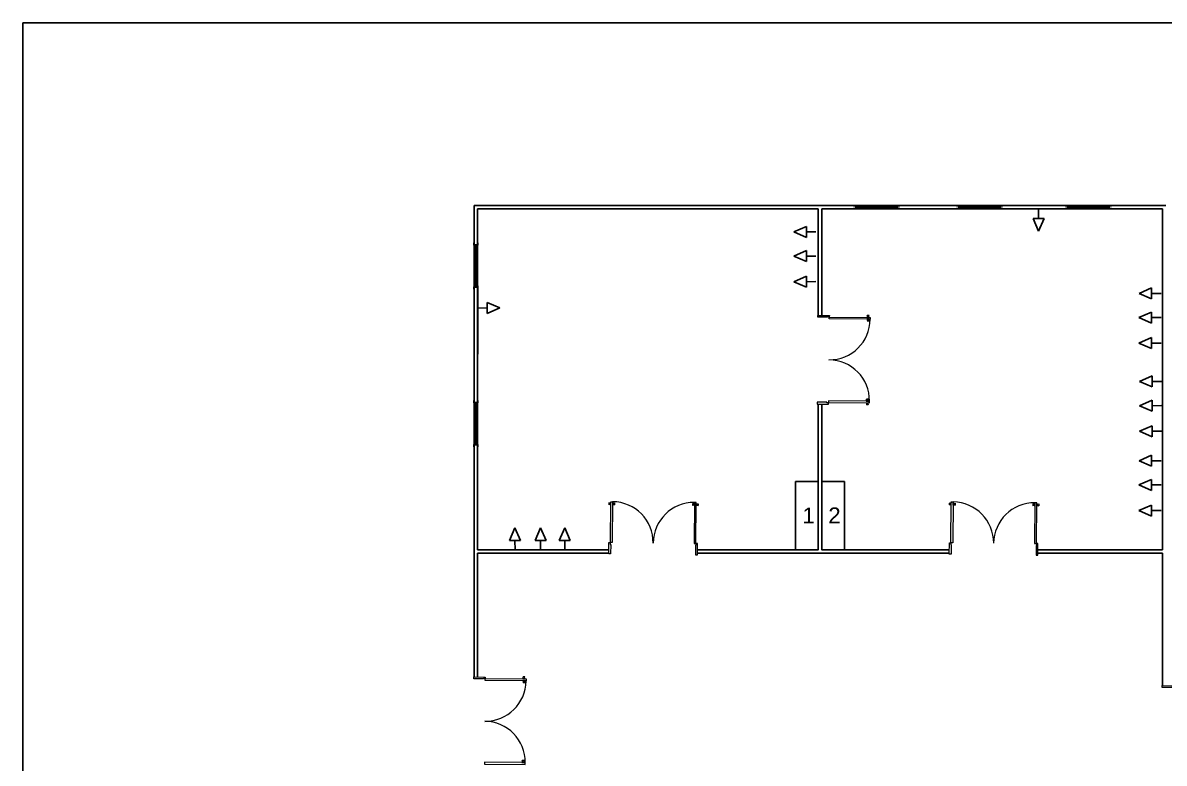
# Model space of a CAD drawing. Header units: millimetres. Extents: x 2943 to 3068, y 1960 to 2042.
# Drawn here: x 2942.8 to 2993.1, y 2009.5 to 2042.1 of the extents above; entities that cross this region are included whole.
import ezdxf

# ---------------------------------------------------------------- set-up
doc = ezdxf.new("R2010")
doc.units = ezdxf.units.MM
doc.styles.get("Standard").update_dxf_attribs({"font": 'arial.ttf'})

msp = doc.modelspace()

# ---------------------------------------------------------------- hatches: boundary and pattern name
at = {"true_color": 0x000000}
h = msp.add_hatch(dxfattribs=at)
h.set_pattern_fill('ANGLE', color=18)
h.set_pattern_definition([(0, (24.689, 4.3594), (0, 6.985), [5.08, -1.905]), (90, (24.689, 4.3594), (-6.985, 4e-16), [5.08, -1.905])])
h.paths.add_polyline_path([(2987.792, 2033.454), (2987.55, 2033.454), (2987.307, 2033.454), (2987.55, 2032.899)])
h = msp.add_hatch(dxfattribs=at)
h.set_pattern_fill('ANGLE', color=18)
h.set_pattern_definition([(0, (0, 0), (0, 6.985), [5.08, -1.905]), (90, (0, 0), (-6.985, 4e-16), [5.08, -1.905])])
h.paths.add_polyline_path([(2963.278, 2029.756), (2963.278, 2029.515), (2963.278, 2029.272), (2963.832, 2029.515)])

# ---------------------------------------------------------------- linework, layer by layer
for p, q in [((3067.83, 2042.064), (2942.837, 2042.064)), ((2942.837, 2042.064), (2942.837, 2036.574)), ((2942.837, 2036.574), (2942.837, 1960.226)), ((2962.702, 2034.023), (2962.702, 2032.35)), ((2979.4, 2034.023), (2962.702, 2034.023)), ((2962.852, 2033.873), (2962.852, 2032.35)), ((2977.852, 2033.873), (2962.852, 2033.873)), ((2977.852, 2033.873), (2977.852, 2029.188)), ((2978.002, 2033.873), (2978.002, 2029.187)), ((2979.4, 2033.873), (2978.002, 2033.873)), ((2979.5, 2034.025), (2981.338, 2034.023)), ((2981.338, 2033.873), (2979.5, 2033.873)), ((2979.519, 2033.978), (2980.886, 2033.976)), ((2979.519, 2033.922), (2980.886, 2033.919)), ((2981.319, 2033.976), (2980.886, 2033.976)), ((2981.319, 2033.919), (2980.886, 2033.919)), ((2983.932, 2034.023), (2981.4, 2034.023)), ((2983.932, 2033.873), (2981.4, 2033.873)), ((2984.032, 2034.025), (2985.869, 2034.023)), ((2985.869, 2033.873), (2984.032, 2033.875)), ((2984.051, 2033.978), (2985.418, 2033.976)), ((2984.051, 2033.922), (2985.418, 2033.919)), ((2985.851, 2033.976), (2985.418, 2033.976)), ((2985.851, 2033.919), (2985.418, 2033.919)), ((2985.877, 2033.879), (2988.877, 2033.879)), ((2988.724, 2034.023), (2985.932, 2034.023)), ((2988.724, 2033.873), (2985.932, 2033.873)), ((2987.548, 2033.872), (2987.55, 2033.454)), ((2988.824, 2034.025), (2990.661, 2034.023)), ((2990.661, 2033.873), (2988.824, 2033.875)), ((2988.842, 2033.978), (2990.209, 2033.976)), ((2988.842, 2033.922), (2990.209, 2033.919)), ((2990.643, 2033.976), (2990.209, 2033.976)), ((2990.643, 2033.919), (2990.209, 2033.919)), ((2993.152, 2034.023), (2990.724, 2034.023)), ((2993.002, 2033.873), (2990.724, 2033.873)), ((2993.002, 2018.873), (2993.002, 2033.873)), ((2987.55, 2033.454), (2987.307, 2033.454)), ((2987.55, 2032.899), (2987.307, 2033.454)), ((2987.55, 2033.454), (2987.792, 2033.454)), ((2987.55, 2032.899), (2987.792, 2033.454)), ((2976.777, 2032.861), (2977.331, 2033.104)), ((2976.777, 2032.861), (2977.331, 2032.619)), ((2977.331, 2032.861), (2977.331, 2033.104)), ((2977.75, 2032.863), (2977.331, 2032.861)), ((2977.331, 2032.861), (2977.331, 2032.619)), ((2962.702, 2032.278), (2962.7, 2030.441)), ((2962.749, 2032.259), (2962.747, 2030.892)), ((2962.805, 2032.259), (2962.803, 2030.892)), ((2962.852, 2032.278), (2962.85, 2030.441)), ((2976.773, 2031.798), (2977.328, 2032.041)), ((2976.773, 2031.798), (2977.328, 2031.557)), ((2977.328, 2031.798), (2977.328, 2032.041)), ((2977.746, 2031.8), (2977.328, 2031.798)), ((2977.328, 2031.798), (2977.328, 2031.557)), ((2962.747, 2030.459), (2962.747, 2030.892)), ((2962.803, 2030.459), (2962.803, 2030.892)), ((2976.775, 2030.672), (2977.33, 2030.915)), ((2976.775, 2030.672), (2977.33, 2030.431)), ((2977.33, 2030.672), (2977.33, 2030.915)), ((2977.748, 2030.674), (2977.33, 2030.672)), ((2977.33, 2030.672), (2977.33, 2030.431)), ((2962.702, 2030.35), (2962.702, 2025.41)), ((2962.852, 2030.35), (2962.852, 2025.41)), ((2962.86, 2027.486), (2962.86, 2030.486)), ((2991.969, 2030.155), (2992.523, 2030.398)), ((2991.969, 2030.155), (2992.523, 2029.914)), ((2992.523, 2030.155), (2992.523, 2030.398)), ((2992.942, 2030.157), (2992.523, 2030.155)), ((2992.523, 2030.155), (2992.523, 2029.914)), ((2963.278, 2029.515), (2963.278, 2029.756)), ((2963.832, 2029.515), (2963.278, 2029.756)), ((2962.859, 2029.513), (2963.278, 2029.515)), ((2963.278, 2029.515), (2963.278, 2029.272)), ((2963.832, 2029.515), (2963.278, 2029.272)), ((2991.966, 2029.092), (2992.52, 2029.335)), ((2992.52, 2029.092), (2992.52, 2029.335)), ((2991.966, 2029.092), (2992.52, 2028.851)), ((2992.939, 2029.094), (2992.52, 2029.092)), ((2992.52, 2029.092), (2992.52, 2028.851)), ((2991.967, 2027.966), (2992.522, 2028.209)), ((2992.522, 2027.966), (2992.522, 2028.209)), ((2991.967, 2027.966), (2992.522, 2027.725)), ((2992.94, 2027.968), (2992.522, 2027.966)), ((2992.522, 2027.966), (2992.522, 2027.725)), ((2991.992, 2026.279), (2992.546, 2026.522)), ((2991.992, 2026.279), (2992.546, 2026.038)), ((2992.546, 2026.279), (2992.546, 2026.522)), ((2992.965, 2026.281), (2992.546, 2026.279)), ((2992.546, 2026.279), (2992.546, 2026.038)), ((2962.704, 2025.347), (2962.702, 2023.51)), ((2962.751, 2025.328), (2962.749, 2023.961)), ((2962.808, 2025.328), (2962.805, 2023.961)), ((2962.852, 2023.51), (2962.854, 2025.347)), ((2977.852, 2025.288), (2977.852, 2018.873)), ((2978.002, 2025.287), (2978.002, 2018.873)), ((2991.988, 2025.216), (2992.543, 2025.459)), ((2991.988, 2025.216), (2992.543, 2024.975)), ((2992.543, 2025.216), (2992.543, 2025.459)), ((2992.961, 2025.218), (2992.543, 2025.216)), ((2992.543, 2025.216), (2992.543, 2024.975)), ((2991.99, 2024.09), (2992.545, 2024.333)), ((2992.545, 2024.09), (2992.545, 2024.333)), ((2962.749, 2023.528), (2962.749, 2023.961)), ((2962.805, 2023.528), (2962.805, 2023.961)), ((2991.99, 2024.09), (2992.545, 2023.849)), ((2992.963, 2024.092), (2992.545, 2024.09)), ((2992.545, 2024.09), (2992.545, 2023.849)), ((2962.702, 2023.41), (2962.702, 2018.873)), ((2962.852, 2023.41), (2962.852, 2018.873)), ((2991.969, 2022.79), (2992.523, 2023.033)), ((2991.969, 2022.79), (2992.523, 2022.549)), ((2992.523, 2022.79), (2992.523, 2023.033)), ((2992.942, 2022.792), (2992.523, 2022.79)), ((2992.523, 2022.79), (2992.523, 2022.549)), ((2991.966, 2021.728), (2992.52, 2021.971)), ((2991.966, 2021.728), (2992.52, 2021.487)), ((2992.52, 2021.728), (2992.52, 2021.971)), ((2992.939, 2021.73), (2992.52, 2021.728)), ((2992.52, 2021.728), (2992.52, 2021.487)), ((2991.967, 2020.602), (2992.522, 2020.845)), ((2992.522, 2020.602), (2992.522, 2020.845)), ((2991.967, 2020.602), (2992.522, 2020.36)), ((2992.94, 2020.604), (2992.522, 2020.602)), ((2992.522, 2020.602), (2992.522, 2020.36)), ((2964.5, 2019.838), (2964.259, 2019.284)), ((2964.5, 2019.838), (2964.743, 2019.284)), ((2965.626, 2019.84), (2965.385, 2019.285)), ((2965.626, 2019.84), (2965.869, 2019.285)), ((2966.689, 2019.837), (2966.448, 2019.282)), ((2966.689, 2019.837), (2966.932, 2019.282)), ((2964.5, 2019.284), (2964.259, 2019.284)), ((2964.502, 2018.865), (2964.5, 2019.284)), ((2964.5, 2019.284), (2964.743, 2019.284)), ((2965.626, 2019.285), (2965.385, 2019.285)), ((2965.628, 2018.867), (2965.626, 2019.285)), ((2965.626, 2019.285), (2965.869, 2019.285)), ((2966.689, 2019.282), (2966.448, 2019.282)), ((2966.691, 2018.864), (2966.689, 2019.282)), ((2966.689, 2019.282), (2966.932, 2019.282)), ((2962.702, 2018.873), (2962.702, 2013.282)), ((2968.629, 2018.873), (2962.852, 2018.873)), ((2962.852, 2018.723), (2962.852, 2013.305)), ((2968.628, 2018.723), (2962.852, 2018.723)), ((2977.852, 2018.723), (2972.528, 2018.723)), ((2977.852, 2018.873), (2972.53, 2018.873)), ((2983.616, 2018.723), (2977.852, 2018.723)), ((2983.618, 2018.873), (2978.002, 2018.873)), ((2993.002, 2018.723), (2987.517, 2018.723)), ((2993.002, 2018.873), (2987.518, 2018.873)), ((2993.002, 2012.895), (2993.002, 2018.723))]:
    msp.add_line(p, q)
at = {"lineweight": 9}
for p, q in [((2980.084, 2029.185), (2980.005, 2029.185)), ((2980.014, 2029.138), (2980.005, 2029.185)), ((2980.075, 2029.138), (2980.084, 2029.185)), ((2979.991, 2029.019), (2979.991, 2029.016)), ((2979.991, 2029.016), (2980.096, 2029.014)), ((2979.991, 2029.016), (2980.015, 2029.003)), ((2979.992, 2029.101), (2980.016, 2029.114)), ((2979.992, 2029.098), (2979.992, 2029.101)), ((2979.992, 2029.101), (2980.097, 2029.101)), ((2980.013, 2028.979), (2980.002, 2028.931)), ((2980.082, 2028.93), (2980.002, 2028.931)), ((2980.025, 2028.979), (2980.013, 2028.979)), ((2980.027, 2029.138), (2980.014, 2029.138)), ((2980.015, 2029.003), (2980.014, 2028.995)), ((2980.021, 2028.995), (2980.014, 2028.995)), ((2980.015, 2029.003), (2980.072, 2029.002)), ((2980.016, 2029.114), (2980.016, 2029.122)), ((2980.022, 2029.122), (2980.016, 2029.122)), ((2980.016, 2029.114), (2980.073, 2029.114)), ((2980.021, 2028.995), (2980.065, 2028.994)), ((2980.021, 2028.995), (2980.021, 2028.987)), ((2980.025, 2028.987), (2980.021, 2028.987)), ((2980.022, 2029.122), (2980.022, 2029.13)), ((2980.027, 2029.13), (2980.022, 2029.13)), ((2980.022, 2029.122), (2980.067, 2029.122)), ((2980.025, 2028.987), (2980.06, 2028.986)), ((2980.025, 2028.987), (2980.025, 2028.979)), ((2980.025, 2028.979), (2980.06, 2028.978)), ((2980.027, 2029.13), (2980.027, 2029.138)), ((2980.027, 2029.138), (2980.062, 2029.138)), ((2980.027, 2029.13), (2980.062, 2029.13)), ((2980.06, 2028.986), (2980.06, 2028.978)), ((2980.06, 2028.986), (2980.065, 2028.986)), ((2980.06, 2028.978), (2980.073, 2028.978)), ((2980.062, 2029.138), (2980.075, 2029.138)), ((2980.062, 2029.13), (2980.062, 2029.138)), ((2980.062, 2029.13), (2980.067, 2029.13)), ((2980.065, 2028.994), (2980.072, 2028.994)), ((2980.065, 2028.994), (2980.065, 2028.986)), ((2980.067, 2029.122), (2980.067, 2029.13)), ((2980.067, 2029.122), (2980.073, 2029.122)), ((2980.096, 2029.014), (2980.072, 2029.002)), ((2980.072, 2029.002), (2980.072, 2028.994)), ((2980.073, 2029.114), (2980.073, 2029.122)), ((2980.097, 2029.101), (2980.073, 2029.114)), ((2980.073, 2028.978), (2980.082, 2028.93)), ((2980.096, 2029.017), (2980.096, 2029.014)), ((2980.097, 2029.098), (2980.097, 2029.101)), ((2979.957, 2025.339), (2979.957, 2025.336)), ((2979.957, 2025.336), (2980.062, 2025.334)), ((2979.957, 2025.336), (2979.981, 2025.323)), ((2979.958, 2025.421), (2979.982, 2025.434)), ((2979.958, 2025.418), (2979.958, 2025.421)), ((2979.958, 2025.421), (2980.063, 2025.421)), ((2979.979, 2025.299), (2979.968, 2025.251)), ((2980.048, 2025.25), (2979.968, 2025.251)), ((2980.05, 2025.505), (2979.971, 2025.506)), ((2979.98, 2025.458), (2979.971, 2025.506)), ((2979.991, 2025.299), (2979.979, 2025.299)), ((2979.993, 2025.458), (2979.98, 2025.458)), ((2979.981, 2025.323), (2980.038, 2025.322)), ((2979.981, 2025.323), (2979.981, 2025.315)), ((2979.987, 2025.315), (2979.981, 2025.315)), ((2979.982, 2025.434), (2979.982, 2025.442)), ((2979.988, 2025.442), (2979.982, 2025.442)), ((2979.982, 2025.434), (2980.039, 2025.434)), ((2979.987, 2025.315), (2980.032, 2025.314)), ((2979.987, 2025.315), (2979.987, 2025.307)), ((2979.992, 2025.307), (2979.987, 2025.307)), ((2979.988, 2025.442), (2979.988, 2025.45)), ((2979.993, 2025.45), (2979.988, 2025.45)), ((2979.988, 2025.442), (2980.033, 2025.442)), ((2979.992, 2025.307), (2979.991, 2025.299)), ((2979.991, 2025.299), (2980.026, 2025.298)), ((2979.992, 2025.307), (2980.027, 2025.306)), ((2979.993, 2025.45), (2979.993, 2025.458)), ((2979.993, 2025.458), (2980.028, 2025.458)), ((2979.993, 2025.45), (2980.028, 2025.45)), ((2980.027, 2025.306), (2980.026, 2025.298)), ((2980.026, 2025.298), (2980.039, 2025.298)), ((2980.027, 2025.306), (2980.031, 2025.306)), ((2980.028, 2025.458), (2980.041, 2025.458)), ((2980.028, 2025.45), (2980.028, 2025.458)), ((2980.028, 2025.45), (2980.033, 2025.45)), ((2980.032, 2025.314), (2980.031, 2025.306)), ((2980.032, 2025.314), (2980.038, 2025.314)), ((2980.033, 2025.442), (2980.033, 2025.45)), ((2980.033, 2025.442), (2980.039, 2025.442)), ((2980.062, 2025.334), (2980.038, 2025.322)), ((2980.038, 2025.322), (2980.038, 2025.314)), ((2980.039, 2025.434), (2980.039, 2025.442)), ((2980.063, 2025.421), (2980.039, 2025.434)), ((2980.039, 2025.298), (2980.048, 2025.25)), ((2980.041, 2025.458), (2980.05, 2025.505)), ((2980.062, 2025.337), (2980.062, 2025.334)), ((2980.063, 2025.418), (2980.063, 2025.421)), ((2968.631, 2020.937), (2968.631, 2020.858)), ((2968.678, 2020.928), (2968.631, 2020.937)), ((2968.678, 2020.867), (2968.631, 2020.858)), ((2968.678, 2020.915), (2968.678, 2020.928)), ((2968.686, 2020.915), (2968.678, 2020.915)), ((2968.678, 2020.88), (2968.678, 2020.915)), ((2968.686, 2020.88), (2968.678, 2020.88)), ((2968.678, 2020.88), (2968.678, 2020.867)), ((2968.686, 2020.915), (2968.686, 2020.92)), ((2968.694, 2020.92), (2968.686, 2020.92)), ((2968.686, 2020.88), (2968.686, 2020.915)), ((2968.686, 2020.88), (2968.686, 2020.875)), ((2968.694, 2020.875), (2968.686, 2020.875)), ((2968.702, 2020.926), (2968.694, 2020.926)), ((2968.694, 2020.92), (2968.694, 2020.926)), ((2968.694, 2020.875), (2968.694, 2020.92)), ((2968.694, 2020.875), (2968.694, 2020.869)), ((2968.702, 2020.869), (2968.694, 2020.869)), ((2968.715, 2020.95), (2968.702, 2020.926)), ((2968.702, 2020.869), (2968.702, 2020.926)), ((2968.715, 2020.845), (2968.702, 2020.869)), ((2968.715, 2020.845), (2968.715, 2020.95)), ((2968.718, 2020.95), (2968.715, 2020.95)), ((2968.718, 2020.845), (2968.715, 2020.845)), ((2968.797, 2020.844), (2968.8, 2020.844)), ((2968.799, 2020.949), (2968.802, 2020.949)), ((2968.8, 2020.844), (2968.802, 2020.949)), ((2968.8, 2020.844), (2968.813, 2020.868)), ((2968.802, 2020.949), (2968.814, 2020.925)), ((2968.813, 2020.868), (2968.814, 2020.925)), ((2968.813, 2020.868), (2968.821, 2020.867)), ((2968.814, 2020.925), (2968.822, 2020.925)), ((2968.821, 2020.874), (2968.822, 2020.918)), ((2968.821, 2020.874), (2968.821, 2020.867)), ((2968.821, 2020.874), (2968.829, 2020.874)), ((2968.822, 2020.918), (2968.822, 2020.925)), ((2968.822, 2020.918), (2968.83, 2020.918)), ((2968.829, 2020.878), (2968.83, 2020.913)), ((2968.829, 2020.878), (2968.829, 2020.874)), ((2968.829, 2020.878), (2968.837, 2020.878)), ((2968.83, 2020.913), (2968.83, 2020.918)), ((2968.83, 2020.913), (2968.838, 2020.913)), ((2968.837, 2020.878), (2968.838, 2020.913)), ((2968.837, 2020.878), (2968.837, 2020.866)), ((2968.837, 2020.866), (2968.885, 2020.855)), ((2968.838, 2020.926), (2968.886, 2020.935)), ((2968.838, 2020.913), (2968.838, 2020.926)), ((2968.886, 2020.935), (2968.885, 2020.855)), ((2972.311, 2020.903), (2972.31, 2020.824)), ((2972.358, 2020.833), (2972.31, 2020.824)), ((2972.358, 2020.894), (2972.311, 2020.903)), ((2972.358, 2020.881), (2972.358, 2020.894)), ((2972.366, 2020.881), (2972.358, 2020.881)), ((2972.358, 2020.846), (2972.358, 2020.881)), ((2972.366, 2020.846), (2972.358, 2020.846)), ((2972.358, 2020.846), (2972.358, 2020.833)), ((2972.366, 2020.881), (2972.366, 2020.886)), ((2972.374, 2020.886), (2972.366, 2020.886)), ((2972.366, 2020.846), (2972.366, 2020.881)), ((2972.366, 2020.846), (2972.366, 2020.841)), ((2972.374, 2020.841), (2972.366, 2020.841)), ((2972.382, 2020.892), (2972.374, 2020.892)), ((2972.374, 2020.886), (2972.374, 2020.892)), ((2972.374, 2020.841), (2972.374, 2020.886)), ((2972.374, 2020.841), (2972.374, 2020.835)), ((2972.382, 2020.835), (2972.374, 2020.835)), ((2972.395, 2020.916), (2972.382, 2020.892)), ((2972.382, 2020.835), (2972.382, 2020.892)), ((2972.395, 2020.811), (2972.382, 2020.835)), ((2972.398, 2020.916), (2972.395, 2020.916)), ((2972.395, 2020.811), (2972.395, 2020.916)), ((2972.398, 2020.811), (2972.395, 2020.811)), ((2972.477, 2020.81), (2972.48, 2020.81)), ((2972.479, 2020.915), (2972.482, 2020.915)), ((2972.48, 2020.81), (2972.482, 2020.915)), ((2972.48, 2020.81), (2972.493, 2020.834)), ((2972.482, 2020.915), (2972.494, 2020.891)), ((2972.493, 2020.834), (2972.494, 2020.891)), ((2972.493, 2020.834), (2972.501, 2020.834)), ((2972.494, 2020.891), (2972.502, 2020.891)), ((2972.501, 2020.84), (2972.502, 2020.885)), ((2972.501, 2020.84), (2972.501, 2020.834)), ((2972.501, 2020.84), (2972.509, 2020.84)), ((2972.502, 2020.885), (2972.502, 2020.891)), ((2972.502, 2020.885), (2972.51, 2020.884)), ((2972.509, 2020.845), (2972.51, 2020.88)), ((2972.509, 2020.845), (2972.509, 2020.84)), ((2972.509, 2020.845), (2972.517, 2020.845)), ((2972.51, 2020.88), (2972.51, 2020.884)), ((2972.51, 2020.88), (2972.518, 2020.88)), ((2972.517, 2020.845), (2972.518, 2020.88)), ((2972.517, 2020.845), (2972.517, 2020.832)), ((2972.517, 2020.832), (2972.565, 2020.821)), ((2972.518, 2020.892), (2972.566, 2020.901)), ((2972.518, 2020.88), (2972.518, 2020.892)), ((2972.566, 2020.901), (2972.565, 2020.821)), ((2983.619, 2020.926), (2983.619, 2020.846)), ((2983.667, 2020.916), (2983.619, 2020.926)), ((2983.667, 2020.856), (2983.619, 2020.846)), ((2983.667, 2020.904), (2983.667, 2020.916)), ((2983.675, 2020.904), (2983.667, 2020.904)), ((2983.667, 2020.869), (2983.667, 2020.904)), ((2983.675, 2020.869), (2983.667, 2020.869)), ((2983.667, 2020.869), (2983.667, 2020.856)), ((2983.675, 2020.904), (2983.675, 2020.908)), ((2983.683, 2020.908), (2983.675, 2020.908)), ((2983.675, 2020.869), (2983.675, 2020.904)), ((2983.675, 2020.869), (2983.675, 2020.864)), ((2983.682, 2020.864), (2983.675, 2020.864)), ((2983.682, 2020.864), (2983.683, 2020.908)), ((2983.682, 2020.864), (2983.682, 2020.857)), ((2983.69, 2020.857), (2983.682, 2020.857)), ((2983.691, 2020.915), (2983.683, 2020.915)), ((2983.683, 2020.908), (2983.683, 2020.915)), ((2983.69, 2020.857), (2983.691, 2020.915)), ((2983.703, 2020.834), (2983.69, 2020.857)), ((2983.703, 2020.939), (2983.691, 2020.915)), ((2983.703, 2020.834), (2983.703, 2020.939)), ((2983.707, 2020.939), (2983.703, 2020.939)), ((2983.706, 2020.834), (2983.703, 2020.834)), ((2983.785, 2020.833), (2983.788, 2020.833)), ((2983.787, 2020.938), (2983.79, 2020.938)), ((2983.788, 2020.833), (2983.79, 2020.938)), ((2983.788, 2020.833), (2983.802, 2020.856)), ((2983.79, 2020.938), (2983.802, 2020.914)), ((2983.802, 2020.856), (2983.802, 2020.914)), ((2983.802, 2020.914), (2983.81, 2020.914)), ((2983.802, 2020.856), (2983.81, 2020.856)), ((2983.81, 2020.907), (2983.81, 2020.914)), ((2983.81, 2020.863), (2983.81, 2020.907)), ((2983.81, 2020.907), (2983.818, 2020.907)), ((2983.81, 2020.863), (2983.81, 2020.856)), ((2983.81, 2020.863), (2983.818, 2020.862)), ((2983.818, 2020.902), (2983.818, 2020.907)), ((2983.818, 2020.867), (2983.818, 2020.902)), ((2983.818, 2020.902), (2983.826, 2020.902)), ((2983.818, 2020.867), (2983.818, 2020.862)), ((2983.818, 2020.867), (2983.826, 2020.867)), ((2983.826, 2020.867), (2983.825, 2020.854)), ((2983.825, 2020.854), (2983.873, 2020.844)), ((2983.826, 2020.915), (2983.874, 2020.924)), ((2983.826, 2020.902), (2983.826, 2020.915)), ((2983.826, 2020.867), (2983.826, 2020.902)), ((2983.874, 2020.924), (2983.873, 2020.844)), ((2987.299, 2020.892), (2987.299, 2020.813)), ((2987.347, 2020.882), (2987.299, 2020.892)), ((2987.346, 2020.822), (2987.299, 2020.813)), ((2987.346, 2020.835), (2987.347, 2020.87)), ((2987.354, 2020.835), (2987.346, 2020.835)), ((2987.346, 2020.835), (2987.346, 2020.822)), ((2987.347, 2020.87), (2987.347, 2020.882)), ((2987.354, 2020.87), (2987.347, 2020.87)), ((2987.354, 2020.87), (2987.354, 2020.875)), ((2987.362, 2020.875), (2987.354, 2020.875)), ((2987.354, 2020.835), (2987.354, 2020.87)), ((2987.354, 2020.835), (2987.354, 2020.83)), ((2987.362, 2020.83), (2987.354, 2020.83)), ((2987.37, 2020.881), (2987.362, 2020.881)), ((2987.362, 2020.875), (2987.362, 2020.881)), ((2987.362, 2020.83), (2987.362, 2020.875)), ((2987.362, 2020.83), (2987.362, 2020.824)), ((2987.37, 2020.824), (2987.362, 2020.824)), ((2987.383, 2020.905), (2987.37, 2020.881)), ((2987.37, 2020.824), (2987.37, 2020.881)), ((2987.383, 2020.8), (2987.37, 2020.824)), ((2987.386, 2020.905), (2987.383, 2020.905)), ((2987.383, 2020.8), (2987.383, 2020.905)), ((2987.386, 2020.8), (2987.383, 2020.8)), ((2987.465, 2020.799), (2987.468, 2020.799)), ((2987.467, 2020.904), (2987.47, 2020.904)), ((2987.468, 2020.799), (2987.47, 2020.904)), ((2987.468, 2020.799), (2987.481, 2020.823)), ((2987.47, 2020.904), (2987.482, 2020.88)), ((2987.481, 2020.823), (2987.482, 2020.88)), ((2987.481, 2020.823), (2987.489, 2020.822)), ((2987.482, 2020.88), (2987.49, 2020.88)), ((2987.489, 2020.829), (2987.49, 2020.873)), ((2987.489, 2020.829), (2987.489, 2020.822)), ((2987.489, 2020.829), (2987.497, 2020.829)), ((2987.49, 2020.873), (2987.49, 2020.88)), ((2987.49, 2020.873), (2987.498, 2020.873)), ((2987.497, 2020.833), (2987.498, 2020.868)), ((2987.497, 2020.833), (2987.497, 2020.829)), ((2987.497, 2020.833), (2987.505, 2020.833)), ((2987.498, 2020.868), (2987.498, 2020.873)), ((2987.498, 2020.868), (2987.506, 2020.868)), ((2987.505, 2020.833), (2987.506, 2020.868)), ((2987.505, 2020.833), (2987.505, 2020.821)), ((2987.505, 2020.821), (2987.553, 2020.81)), ((2987.506, 2020.881), (2987.554, 2020.89)), ((2987.506, 2020.868), (2987.506, 2020.881)), ((2987.554, 2020.89), (2987.553, 2020.81)), ((2964.843, 2013.11), (2964.842, 2013.107)), ((2964.842, 2013.107), (2964.947, 2013.105)), ((2964.842, 2013.107), (2964.866, 2013.094)), ((2964.843, 2013.192), (2964.867, 2013.205)), ((2964.843, 2013.189), (2964.843, 2013.192)), ((2964.843, 2013.192), (2964.948, 2013.192)), ((2964.864, 2013.07), (2964.854, 2013.022)), ((2964.936, 2013.276), (2964.856, 2013.276)), ((2964.866, 2013.228), (2964.856, 2013.276)), ((2964.877, 2013.069), (2964.864, 2013.07)), ((2964.878, 2013.228), (2964.866, 2013.228)), ((2964.866, 2013.094), (2964.923, 2013.093)), ((2964.866, 2013.094), (2964.866, 2013.086)), ((2964.872, 2013.085), (2964.866, 2013.086)), ((2964.867, 2013.205), (2964.867, 2013.213)), ((2964.874, 2013.213), (2964.867, 2013.213)), ((2964.867, 2013.205), (2964.924, 2013.204)), ((2964.872, 2013.085), (2964.917, 2013.085)), ((2964.872, 2013.085), (2964.872, 2013.077)), ((2964.877, 2013.077), (2964.872, 2013.077)), ((2964.874, 2013.213), (2964.874, 2013.221)), ((2964.878, 2013.221), (2964.874, 2013.221)), ((2964.874, 2013.213), (2964.918, 2013.212)), ((2964.877, 2013.077), (2964.912, 2013.077)), ((2964.877, 2013.077), (2964.877, 2013.069)), ((2964.878, 2013.221), (2964.878, 2013.228)), ((2964.878, 2013.228), (2964.913, 2013.228)), ((2964.878, 2013.221), (2964.913, 2013.22)), ((2964.912, 2013.077), (2964.912, 2013.069)), ((2964.912, 2013.077), (2964.917, 2013.077)), ((2964.913, 2013.228), (2964.926, 2013.228)), ((2964.913, 2013.22), (2964.913, 2013.228)), ((2964.913, 2013.22), (2964.918, 2013.22)), ((2964.917, 2013.085), (2964.923, 2013.085)), ((2964.917, 2013.085), (2964.917, 2013.077)), ((2964.918, 2013.212), (2964.918, 2013.22)), ((2964.918, 2013.212), (2964.924, 2013.212)), ((2964.947, 2013.105), (2964.923, 2013.093)), ((2964.923, 2013.093), (2964.923, 2013.085)), ((2964.924, 2013.204), (2964.924, 2013.212)), ((2964.948, 2013.192), (2964.924, 2013.204)), ((2964.926, 2013.228), (2964.936, 2013.276)), ((2964.948, 2013.108), (2964.947, 2013.105)), ((2964.948, 2013.189), (2964.948, 2013.192)), ((2964.933, 2013.021), (2964.854, 2013.022)), ((2964.877, 2013.069), (2964.912, 2013.069)), ((2964.912, 2013.069), (2964.925, 2013.069)), ((2964.925, 2013.069), (2964.933, 2013.021)), ((2964.902, 2009.596), (2964.822, 2009.596)), ((2964.832, 2009.549), (2964.822, 2009.596)), ((2964.892, 2009.549), (2964.902, 2009.596)), ((2964.809, 2009.512), (2964.833, 2009.525)), ((2964.809, 2009.509), (2964.809, 2009.512)), ((2964.809, 2009.512), (2964.914, 2009.512)), ((2964.845, 2009.549), (2964.832, 2009.549)), ((2964.833, 2009.525), (2964.833, 2009.533)), ((2964.84, 2009.533), (2964.833, 2009.533)), ((2964.833, 2009.525), (2964.891, 2009.525)), ((2964.84, 2009.533), (2964.84, 2009.541)), ((2964.845, 2009.541), (2964.84, 2009.541)), ((2964.84, 2009.533), (2964.884, 2009.533)), ((2964.845, 2009.541), (2964.845, 2009.549)), ((2964.845, 2009.549), (2964.88, 2009.549)), ((2964.845, 2009.541), (2964.88, 2009.541)), ((2964.88, 2009.549), (2964.892, 2009.549)), ((2964.88, 2009.541), (2964.88, 2009.549)), ((2964.88, 2009.541), (2964.884, 2009.541)), ((2964.884, 2009.533), (2964.884, 2009.541)), ((2964.884, 2009.533), (2964.891, 2009.533)), ((2964.891, 2009.525), (2964.891, 2009.533)), ((2964.914, 2009.512), (2964.891, 2009.525)), ((2964.914, 2009.509), (2964.914, 2009.512))]:
    msp.add_line(p, q, dxfattribs=at)
at = {"lineweight": 30}
for points in [[(2979.4, 2034.025), (2979.5, 2034.025), (2979.5, 2033.875), (2979.4, 2033.875)], [(2981.438, 2033.873), (2981.338, 2033.873), (2981.338, 2034.023), (2981.438, 2034.023)], [(2983.932, 2034.025), (2984.032, 2034.025), (2984.032, 2033.875), (2983.932, 2033.875)], [(2985.969, 2033.873), (2985.869, 2033.873), (2985.869, 2034.023), (2985.969, 2034.023)], [(2988.724, 2034.025), (2988.824, 2034.025), (2988.824, 2033.875), (2988.724, 2033.875)], [(2990.761, 2033.873), (2990.661, 2033.873), (2990.661, 2034.023), (2990.761, 2034.023)], [(2962.852, 2032.378), (2962.852, 2032.278), (2962.702, 2032.278), (2962.702, 2032.378)], [(2962.7, 2030.341), (2962.7, 2030.441), (2962.85, 2030.441), (2962.85, 2030.341)], [(2962.854, 2025.447), (2962.854, 2025.347), (2962.704, 2025.347), (2962.704, 2025.447)], [(2962.702, 2023.41), (2962.702, 2023.51), (2962.852, 2023.51), (2962.852, 2023.41)]]:
    msp.add_lwpolyline(points, dxfattribs=at)
for points in [[(2979.5, 2033.875), (2979.5, 2034.025)], [(2980.886, 2033.944), (2979.515, 2033.947), (2979.515, 2033.953), (2980.886, 2033.951)], [(2980.886, 2033.951), (2981.323, 2033.951), (2981.323, 2033.944), (2980.886, 2033.944)], [(2981.338, 2034.023), (2981.338, 2033.873)], [(2984.032, 2033.875), (2984.032, 2034.025)], [(2985.418, 2033.944), (2984.047, 2033.947), (2984.047, 2033.953), (2985.418, 2033.951)], [(2985.418, 2033.951), (2985.854, 2033.951), (2985.854, 2033.944), (2985.418, 2033.944)], [(2985.869, 2034.023), (2985.869, 2033.873)], [(2988.824, 2033.875), (2988.824, 2034.025)], [(2990.209, 2033.944), (2988.839, 2033.947), (2988.839, 2033.953), (2990.209, 2033.951)], [(2990.209, 2033.951), (2990.646, 2033.951), (2990.646, 2033.944), (2990.209, 2033.944)], [(2990.661, 2034.023), (2990.661, 2033.873)], [(2962.702, 2032.278), (2962.852, 2032.278)], [(2962.772, 2030.892), (2962.774, 2032.263), (2962.78, 2032.263), (2962.778, 2030.892)], [(2962.778, 2030.892), (2962.778, 2030.456), (2962.772, 2030.456), (2962.772, 2030.892)], [(2962.85, 2030.441), (2962.7, 2030.441)], [(2962.704, 2025.347), (2962.854, 2025.347)], [(2962.774, 2023.961), (2962.776, 2025.332), (2962.783, 2025.332), (2962.78, 2023.961)], [(2962.78, 2023.961), (2962.78, 2023.525), (2962.774, 2023.525), (2962.774, 2023.961)], [(2962.852, 2023.51), (2962.702, 2023.51)]]:
    msp.add_lwpolyline(points)
for points in [[(2979.5, 2033.978), (2979.5, 2033.922), (2979.519, 2033.922, 0.414214), (2979.525, 2033.928), (2979.525, 2033.944, 0.414214), (2979.523, 2033.947), (2979.515, 2033.947), (2979.515, 2033.953), (2979.523, 2033.953, 0.414214), (2979.525, 2033.955), (2979.525, 2033.971, 0.414214), (2979.519, 2033.978), (2979.519, 2033.978)], [(2981.338, 2033.919), (2981.338, 2033.976), (2981.319, 2033.976, 0.414214), (2981.313, 2033.969), (2981.313, 2033.953, 0.414214), (2981.315, 2033.951), (2981.323, 2033.951), (2981.323, 2033.944), (2981.315, 2033.944, 0.414214), (2981.313, 2033.942), (2981.313, 2033.926, 0.414214), (2981.319, 2033.919), (2981.319, 2033.919)], [(2984.032, 2033.978), (2984.032, 2033.922), (2984.051, 2033.922, 0.414214), (2984.057, 2033.928), (2984.057, 2033.944, 0.414214), (2984.055, 2033.947), (2984.047, 2033.947), (2984.047, 2033.953), (2984.055, 2033.953, 0.414214), (2984.057, 2033.955), (2984.057, 2033.971, 0.414214), (2984.051, 2033.978), (2984.051, 2033.978)], [(2985.869, 2033.919), (2985.869, 2033.976), (2985.851, 2033.976, 0.414214), (2985.844, 2033.969), (2985.844, 2033.953, 0.414214), (2985.847, 2033.951), (2985.854, 2033.951), (2985.854, 2033.944), (2985.847, 2033.944, 0.414214), (2985.844, 2033.942), (2985.844, 2033.926, 0.414214), (2985.851, 2033.919), (2985.851, 2033.919)], [(2988.824, 2033.978), (2988.824, 2033.922), (2988.842, 2033.922, 0.414214), (2988.849, 2033.928), (2988.849, 2033.944, 0.414214), (2988.846, 2033.947), (2988.839, 2033.947), (2988.839, 2033.953), (2988.846, 2033.953, 0.414214), (2988.849, 2033.955), (2988.849, 2033.971, 0.414214), (2988.842, 2033.978), (2988.842, 2033.978)], [(2990.661, 2033.919), (2990.661, 2033.976), (2990.643, 2033.976, 0.414214), (2990.636, 2033.969), (2990.636, 2033.953, 0.414214), (2990.639, 2033.951), (2990.646, 2033.951), (2990.646, 2033.944), (2990.639, 2033.944, 0.414214), (2990.636, 2033.942), (2990.636, 2033.926, 0.414214), (2990.643, 2033.919), (2990.643, 2033.919)], [(2962.805, 2032.278), (2962.749, 2032.278), (2962.749, 2032.259, 0.414214), (2962.755, 2032.253), (2962.771, 2032.253, 0.414214), (2962.774, 2032.255), (2962.774, 2032.263), (2962.78, 2032.263), (2962.78, 2032.255, 0.414214), (2962.783, 2032.253), (2962.799, 2032.253, 0.414214), (2962.805, 2032.259), (2962.805, 2032.259)], [(2962.747, 2030.441), (2962.803, 2030.441), (2962.803, 2030.459, 0.414214), (2962.796, 2030.466), (2962.78, 2030.466, 0.414214), (2962.778, 2030.463), (2962.778, 2030.456), (2962.772, 2030.456), (2962.772, 2030.463, 0.414214), (2962.769, 2030.466), (2962.753, 2030.466, 0.414214), (2962.747, 2030.459), (2962.747, 2030.459)], [(2962.808, 2025.347), (2962.751, 2025.347), (2962.751, 2025.328, 0.414214), (2962.758, 2025.322), (2962.774, 2025.322, 0.414214), (2962.776, 2025.324), (2962.776, 2025.332), (2962.783, 2025.332), (2962.783, 2025.324, 0.414214), (2962.785, 2025.322), (2962.801, 2025.322, 0.414214), (2962.808, 2025.328), (2962.808, 2025.328)], [(2962.749, 2023.51), (2962.805, 2023.51), (2962.805, 2023.528, 0.414214), (2962.799, 2023.535), (2962.783, 2023.535, 0.414214), (2962.78, 2023.532), (2962.78, 2023.525), (2962.774, 2023.525), (2962.774, 2023.532, 0.414214), (2962.771, 2023.535), (2962.755, 2023.535, 0.414214), (2962.749, 2023.528), (2962.749, 2023.528)]]:
    msp.add_lwpolyline(points, format="xyb", close=True)
at = {"lineweight": 9, "ltscale": 0.3}
for points in [[(2978.337, 2029.124), (2978.257, 2029.124), (2978.257, 2029.104), (2977.837, 2029.108), (2977.838, 2029.188), (2978.338, 2029.184)], [(2978.336, 2029.034), (2978.337, 2029.114), (2980.137, 2029.097), (2980.136, 2029.017)], [(2978.302, 2025.344), (2978.222, 2025.345), (2978.223, 2025.365), (2977.803, 2025.368), (2977.802, 2025.288), (2978.302, 2025.284)], [(2978.303, 2025.434), (2978.303, 2025.354), (2980.102, 2025.337), (2980.103, 2025.417)], [(2968.782, 2019.189), (2968.702, 2019.19), (2968.719, 2020.99), (2968.799, 2020.989)], [(2972.382, 2019.156), (2972.462, 2019.156), (2972.479, 2020.955), (2972.399, 2020.956)], [(2983.771, 2019.178), (2983.691, 2019.179), (2983.707, 2020.979), (2983.787, 2020.978)], [(2987.37, 2019.145), (2987.45, 2019.144), (2987.467, 2020.944), (2987.387, 2020.945)], [(2968.692, 2019.19), (2968.692, 2019.11), (2968.712, 2019.11), (2968.708, 2018.69), (2968.628, 2018.691), (2968.632, 2019.191)], [(2972.472, 2019.155), (2972.471, 2019.075), (2972.451, 2019.076), (2972.448, 2018.656), (2972.528, 2018.655), (2972.532, 2019.155)], [(2983.681, 2019.179), (2983.68, 2019.099), (2983.7, 2019.099), (2983.696, 2018.679), (2983.616, 2018.68), (2983.621, 2019.18)], [(2987.46, 2019.144), (2987.46, 2019.064), (2987.44, 2019.064), (2987.436, 2018.644), (2987.516, 2018.644), (2987.52, 2019.144)], [(2963.189, 2013.214), (2963.109, 2013.215), (2963.109, 2013.195), (2962.689, 2013.199), (2962.689, 2013.279), (2963.189, 2013.274)], [(2963.188, 2013.124), (2963.189, 2013.204), (2964.989, 2013.188), (2964.988, 2013.108)], [(2993.487, 2012.831), (2993.407, 2012.832), (2993.407, 2012.812), (2992.987, 2012.815), (2992.988, 2012.895), (2993.488, 2012.891)], [(2963.155, 2009.525), (2963.154, 2009.445), (2964.954, 2009.428), (2964.955, 2009.508)]]:
    msp.add_lwpolyline(points, close=True, dxfattribs=at)
for points in [[(2977.849, 2021.873), (2976.849, 2021.873), (2976.849, 2018.873), (2977.849, 2018.873)], [(2979.002, 2021.873), (2978.002, 2021.873), (2978.002, 2018.873), (2979.002, 2018.873)]]:
    msp.add_lwpolyline(points, close=True)
for centre, start, end in [((2978.336, 2029.034), 269.4734, 359.4734), ((2978.303, 2025.434), 359.4734, 89.4734), ((2968.782, 2019.189), 359.4734, 89.4734), ((2972.382, 2019.156), 89.4734, 179.4734), ((2983.771, 2019.178), 359.4734, 89.4734), ((2987.37, 2019.145), 89.4734, 179.4734), ((2963.188, 2013.124), 269.4734, 359.4734), ((2963.155, 2009.525), 359.4734, 89.4734)]:
    msp.add_arc(centre, 1.8, start, end, dxfattribs=at)

# ---------------------------------------------------------------- texts
at = {"attachment_point": 1}
for s, width, heights, insert, char_height in [('1', 0.65927, [0], (2977.153, 2020.733), 0.7), ('{\\H1.45598x;2}', 4.10828, [0.907], (2978.29, 2020.738), 0.48078)]:
    msp.add_mtext_dynamic_manual_height_columns(s, width=width, gutter_width=2.404, heights=heights, dxfattribs=dict(at, insert=insert, char_height=char_height))

doc.saveas('drawing.dxf')
